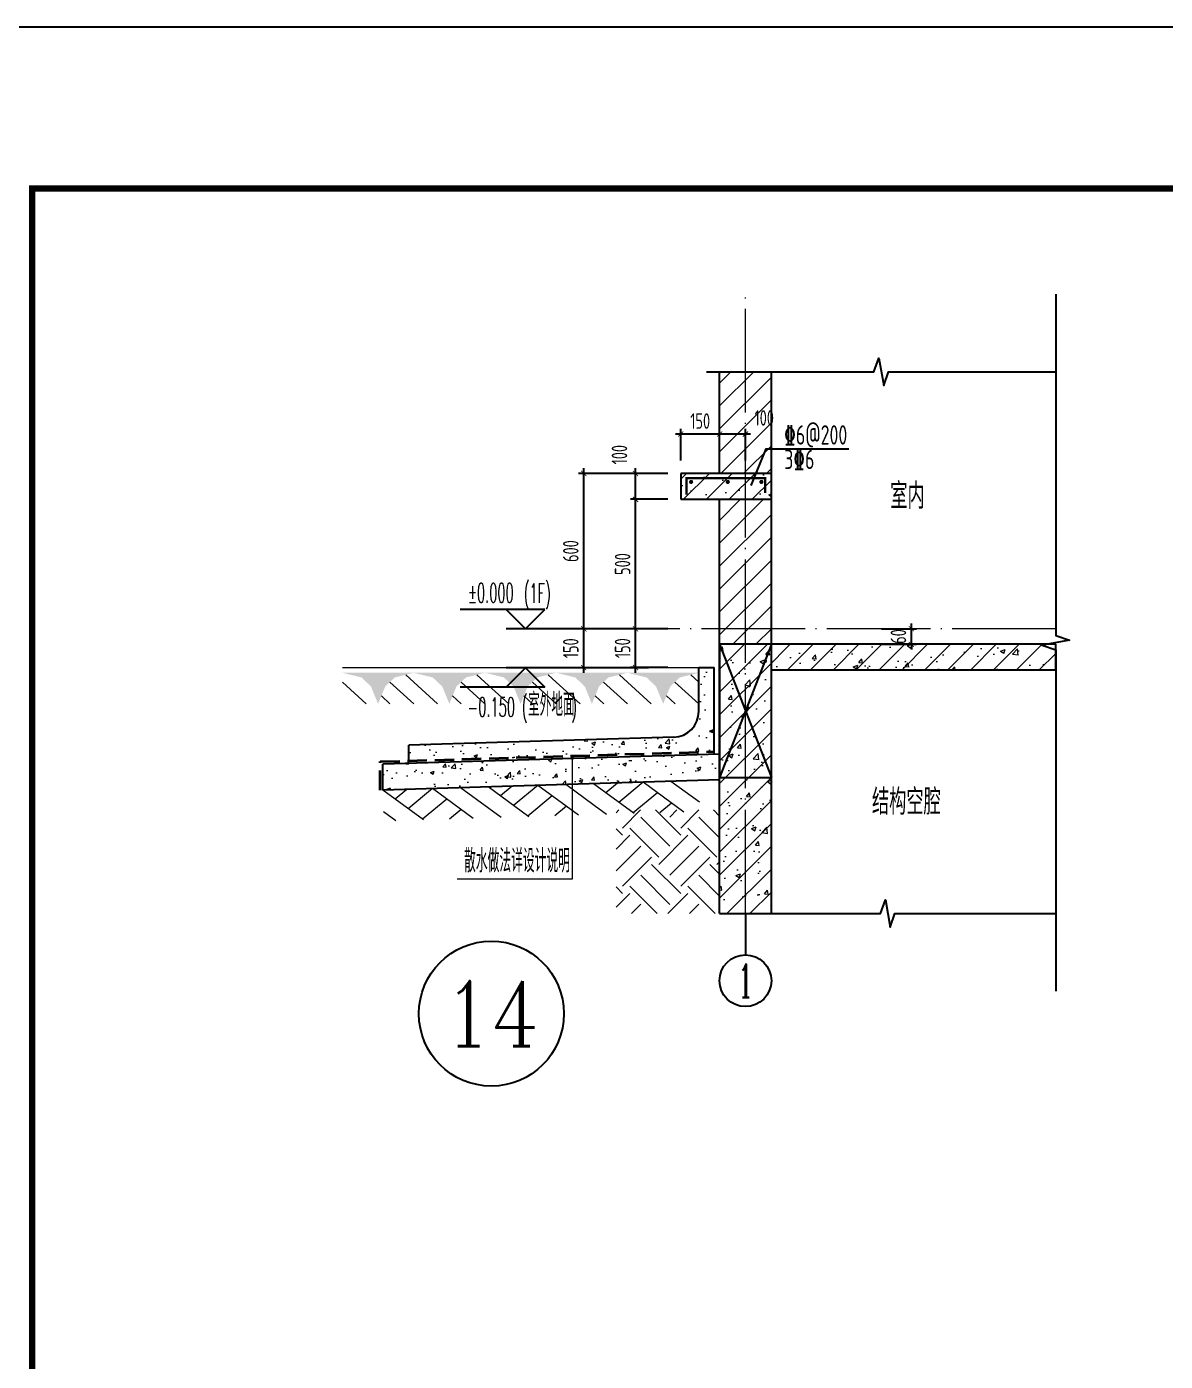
# Model space of a CAD drawing. Extents: x -655480 to 203344, y -294099 to 287156.
# Drawn here: x 163457 to 167855, y 139137 to 144293 of the extents above; entities that cross this region are included whole.
import ezdxf
from ezdxf.enums import TextEntityAlignment as Align

# ---------------------------------------------------------------- set-up
doc = ezdxf.new("R2010")
doc.units = 0
doc.header["$LTSCALE"] = 1000
doc.linetypes.add('DASH', pattern=[0.35, 0.25, -0.1])
doc.linetypes.add('DOTE', pattern=[2.42, 2, -0.2, 0.02, -0.2])
doc.layers.get('0').update_dxf_attribs({"linetype": 'CONTINUOUS'})
doc.layers.get('DEFPOINTS').update_dxf_attribs({"linetype": 'CONTINUOUS'})
for name, color, linetype in [('A-AXIS_TEXT', 7, 'CONTINUOUS'), ('AXIS', 3, 'CONTINUOUS'), ('COLUMN', 4, 'CONTINUOUS'), ('DIM', 2, 'CONTINUOUS'), ('DIM_ELEV', 3, 'CONTINUOUS'), ('DIM_SYMB', 3, 'CONTINUOUS'), ('PUB_TEXT', 2, 'CONTINUOUS'), ('REIN', 6, 'CONTINUOUS'), ('S-大样-砼线', 7, 'CONTINUOUS'), ('S-引出线', 40, 'CONTINUOUS'), ('TEXT', 2, 'CONTINUOUS'), ('WALL', 5, 'CONTINUOUS')]:
    doc.layers.add(name, color=color, linetype=linetype)
for name, color, linetype, lineweight in [('AXIS_TEXT', 7, 'CONTINUOUS', 20), ('DOTE', 19, 'DOTE', 9), ('PUB_HATCH', 8, 'CONTINUOUS', 9), ('图框', 9, 'CONTINUOUS', 18), ('填充', 251, 'CONTINUOUS', 5), ('平面-排水沟', 86, 'CONTINUOUS', 15), ('立面-中轮廓线', 30, 'CONTINUOUS', 35), ('粉刷', 251, 'CONTINUOUS', 9)]:
    doc.layers.add(name, color=color, linetype=linetype, lineweight=lineweight)
doc.layers.add('yichutu', color=7, linetype='CONTINUOUS', true_color=0xffffff)
doc.styles.add('_TCH_AXIS', font='COMPLEX', dxfattribs={"bigfont": 'GBCBIG'})
doc.styles.add('_TCH_DIM', font='SIMPLEX.shx', dxfattribs={"width": 0.7, "bigfont": 'GBCBIG.shx'})
doc.styles.add('COMPLEX', font='COMPLEX')
doc.styles.add('DIM_FONT_T3', font='SIMPLEX', dxfattribs={"width": 0.705882, "bigfont": 'GBCBIG'})
doc.styles.add('TSSD_DIMENSION', font='Tssdeng.shx', dxfattribs={"width": 0.7, "bigfont": 'tssdchn.shx'})
doc.styles.add('TSSD_REIN', font='tssdeng.shx', dxfattribs={"width": 0.7, "height": 300, "bigfont": 'tssdchn.shx'})
doc.styles.add('w', font='tssdeng.shx', dxfattribs={"width": 0.8, "bigfont": 'tssdchn.shx'})
doc.dimstyles.new('TSSD_20_20', dxfattribs={"dimtxt": 60, "dimasz": 20, "dimexe": 20, "dimexo": 50, "dimgap": 20, "dimtad": 1, "dimdec": 0, "dimzin": 0, "dimdsep": 46, "dimtxsty": 'TSSD_DIMENSION', "dimblk": 'ARCHTICK', "dimblk1": 'ARCHTICK', "dimblk2": 'ARCHTICK', "dimcen": 0, "dimdle": 20, "dimclrt": 7, "dimadec": 0, "dimazin": 0, "dimtfac": 1, "dimtdec": 0, "dimtix": 1, "dimtmove": 2, "dimatfit": 3, "dimfxl": 1, "dimtolj": 1, "dimtzin": 0, "dimarcsym": 0})
pattern_1 = [(50, (28072.99, 249033.25), (143.452037, -12.550427), [15, -165]), (355, (28072.99, 249033.25), (-27.750267, 150.438427), [12, -132]), (100.4514, (28084.94, 249032.2), (115.701876, 137.88791), [12.74804, -140.22842]), (46.1842, (28072.99, 249073.25), (213.44821, -33.1038), [22.5, -247.5]), (96.6356, (28090.77, 249070.5), (186.93254, 194.82357), [19.12206, -210.3426]), (351.1842, (28072.99, 249073.25), (186.93239, 194.82372), [18, -198]), (21, (28092.99, 249063.25), (119.38141, -80.52378), [15, -165]), (326, (28092.99, 249063.25), (48.663066, 145.03001), [12, -132]), (71.4514, (28102.93, 249056.54), (168.044526, 64.5061), [12.74804, -140.22842]), (37.5, (28072.986, 249033.25), (2.431971, 66.578771), [0, -130.4, 0, -134, 0, -132.5]), (7.5, (28072.986, 249033.25), (52.613907, 78.882342), [0, -76.4, 0, -127.4, 0, -50.5]), (327.5, (28028.386, 249033.25), (106.764487, -4.510974), [0, -50, 0, -156, 0, -207]), (317.5, (28008.39, 249033.25), (116.637234, 20.020996), [0, -65, 0, -103.6, 0, -147])]
pattern_2 = [(45, (-512502.044, 291772.47), (-44.1941915, 44.1941915), [])]
pattern_3 = [(45, (-512502.044, 291727.59), (-44.194174, 44.194174), []), (50, (-512502.04, 291727.59), (179.315046, -15.688034), [18.75, -206.25]), (355, (-512502.04, 291727.6), (-34.687833, 188.048033), [15, -165]), (100.4514, (-512487.1, 291726.28), (144.627345, 172.359886), [15.935047, -175.28553]), (46.1842, (-512502.04, 291777.6), (266.81026, -41.379754), [28.125, -309.375]), (96.6356, (-512479.8, 291774.14), (233.66568, 243.52947), [23.90257, -262.92825]), (351.1842, (-512502.04, 291777.6), (233.66549, 243.52965), [22.5, -247.5]), (21, (-512477.04, 291765.09), (149.226763, -100.654723), [18.75, -206.25]), (326, (-512477.04, 291765.1), (60.828833, 181.28751), [15, -165]), (71.4514, (-512464.6, 291756.7), (210.055657, 80.632624), [15.935047, -175.28553]), (37.5, (-512502.044, 291727.59), (3.039964, 83.2234635), [0, -163, 0, -167.5, 0, -165.625]), (7.5, (-512502.04, 291727.59), (65.767384, 98.602928), [0, -95.5, 0, -159.25, 0, -63.125]), (327.5, (-512557.794, 291727.59), (133.455609, -5.638718), [0, -62.5, 0, -195, 0, -258.75]), (317.5, (-512582.79, 291727.59), (145.796542, 25.026246), [0, -81.25, 0, -129.5, 0, -183.75])]

# ---------------------------------------------------------------- blocks, each defined once
blk = doc.blocks.new('GFDDDDRG')
at = {"layer": '图框'}
blk.add_lwpolyline([(923310, -107437), (923310, -159999), (893610, -159999), (893610, -107437)], close=True, dxfattribs=at)
blk.add_lwpolyline([(923310, -107437), (923310, -159999), (893610, -159999), (893610, -107437)], close=True, dxfattribs=at)
at = {"layer": '图框', "const_width": 50}
blk.add_lwpolyline([(894110, -159499), (922810, -159499), (922810, -108687), (894110, -108687)], close=True, dxfattribs=at)
blk = doc.blocks.new('yct-1051-594-26275-14850-25-1002.0')
at = {"layer": 'yichutu', "color": 7, "true_color": 0xffffff}
blk.add_lwpolyline([(0, 0), (0, 14850), (26275, 14850), (26275, 0)], close=True, dxfattribs=at)
blk = doc.blocks.new('$LINEPAT$素土夯实')
at = {"color": 0}
for p, q in [((0, -210), (210, 0)), ((120, -300), (420, 0)), ((420, 0), (608, -188)), ((495, -300), (795, 0)), ((615, 0), (705, -90)), ((315, -105), (502, -293)), ((210, -210), (300, -300)), ((705, -300), (795, -210))]:
    blk.add_line(p, q, dxfattribs=at)
blk = doc.blocks.new('$LinePat$自然土壤')
at = {"color": 0}
for p, q in [((0, -90), (71, -19)), ((0, -300), (211, -89)), ((420, -300), (630, -90)), ((210, -300), (286, -224))]:
    blk.add_line(p, q, dxfattribs=at)
for points in [[(0, 0), (630, 0), (168, -45), (462, -45)], [(168, -45), (462, -45), (252, -132), (378, -132)], [(252, -132), (378, -132), (315, -300)]]:
    blk.add_solid(points, dxfattribs=at)
blk = doc.blocks.new('sanshui')
at = {"layer": '粉刷'}
h = blk.add_hatch(dxfattribs=at)
h.set_pattern_fill('混凝土', color=256, scale=20)
h.set_pattern_definition(pattern_1)
edge = h.paths.add_edge_path()
edge.add_line((346317.8, 427329.6), (346257.8, 427329.6))
edge.add_line((346257.8, 427329.6), (346257.8, 427160.3))
edge.add_arc((346157.8, 427160.3), 100, 271.7184, 360, ccw=False)
edge.add_line((346160.8, 427060.3), (345137.8, 427029.6))
edge.add_line((345137.8, 427029.6), (345137.8, 426969.6))
edge.add_line((345137.8, 426969.6), (346317.8, 427005))
edge.add_line((346317.8, 427005), (346317.8, 427329.6))
h = blk.add_hatch(dxfattribs=at)
h.set_pattern_fill('混凝土', color=256, scale=20)
h.set_pattern_definition(pattern_1)
h.paths.add_polyline_path([(346337.8, 426895.6), (346337.8, 426995.6), (345037.8, 426956.6), (345037.8, 426856.6)])
at = {"layer": 'COLUMN'}
for p, q in [((346257.8, 427329.6), (346317.8, 427329.6)), ((346257.8, 427160.3), (346257.8, 427329.6)), ((346317.8, 426995), (346317.8, 427329.6)), ((346160.8, 427060.3), (345137.8, 427029.6)), ((345137.8, 426959.6), (345137.8, 427029.6)), ((346338.1, 426995.6), (345037.8, 426956.6)), ((345037.8, 426856.6), (345037.8, 426956.6)), ((346338.1, 426895.6), (345037.8, 426856.6))]:
    blk.add_line(p, q, dxfattribs=at)
blk.add_arc((346157.8, 427160.3), 100, 271.7184, 0, dxfattribs=at)
at = {"layer": '立面-中轮廓线', "linetype": 'DASH', "ltscale": 0.3}
blk.add_lwpolyline([(345027.8, 426856.6), (345027.8, 426966.3), (346317.8, 427005)], dxfattribs=at)
at = {"layer": '粉刷'}
blk.add_line((344881.5, 427329.6), (346257.8, 427329.6), dxfattribs=at)
at = {"layer": '粉刷', "yscale": 0.4, "zscale": 0.4}
for name, p, xscale, rotation in [('$LinePat$自然土壤', (345156.8, 427309.6), -0.4369306507241237, 359.9999999999903), ('$LinePat$自然土壤', (345432, 427309.6), -0.4369306507241237, 359.9999999999903), ('$LinePat$自然土壤', (345707.3, 427309.6), -0.4369306507241237, 359.9999999999903), ('$LinePat$自然土壤', (345982.6, 427309.6), -0.4369306507241237, 359.9999999999903), ('$LinePat$自然土壤', (346257.8, 427309.6), -0.4369306507241237, 359.9999999999903), ('$LINEPAT$素土夯实', (345444.5, 426868.8), -0.5117605352322558, 1.718358001643932), ('$LINEPAT$素土夯实', (345851.2, 426881), -0.5117605352322558, 1.718358001643932), ('$LINEPAT$素土夯实', (346257.8, 426893.2), -0.5117605352322558, 1.718358001643932)]:
    blk.add_blockref(name, p, dxfattribs=dict(at, xscale=xscale, rotation=rotation))
blk = doc.blocks.new('_ArchTick')
at = {"color": 0, "linetype": 'ByBlock', "const_width": 0.15}
blk.add_lwpolyline([(-0.5, -0.5), (0.5, 0.5)], dxfattribs=at)
blk = doc.blocks.new('*D3474')
at = {"layer": 'DEFPOINTS', "color": 0, "transparency": 16777216}
for p in [(166708.3, 141967), (166874.2, 141967), (166708.3, 141907)]:
    blk.add_point(p, dxfattribs=at)
at = {"layer": 'DIM', "color": 0, "lineweight": -2, "transparency": 16777216}
for p, q in [((166874.2, 141967), (166874.2, 141987)), ((166758.3, 141967), (166894.2, 141967)), ((166874.2, 141907), (166874.2, 141967)), ((166758.3, 141907), (166894.2, 141907)), ((166874.2, 141907), (166874.2, 141887))]:
    blk.add_line(p, q, dxfattribs=at)
at = {"layer": 'DIM', "color": 0, "lineweight": -2, "transparency": 16777216, "xscale": 20, "yscale": 20, "zscale": 20}
for p, rotation in [((166874.2, 141967), 270), ((166874.2, 141907), 90)]:
    blk.add_blockref('_ArchTick', p, dxfattribs=dict(at, rotation=rotation))
at = {"layer": 'DIM', "color": 7, "transparency": 16777216, "insert": (166824.2, 141937), "char_height": 60, "attachment_point": 5, "rotation": 90, "style": 'TSSD_DIMENSION'}
blk.add_mtext('\\A1;60', dxfattribs=at)
blk = doc.blocks.new('*D3586')
at = {"layer": 'DEFPOINTS', "color": 0, "transparency": 16777216}
for p in [(166133.5, 142719.3), (165983.5, 142567), (166133.5, 142567)]:
    blk.add_point(p, dxfattribs=at)
at = {"layer": 'DIM', "color": 0, "lineweight": -2, "transparency": 16777216}
for p, q in [((165963.5, 142719.3), (166153.5, 142719.3)), ((165983.5, 142617), (165983.5, 142739.3)), ((166133.5, 142617), (166133.5, 142739.3))]:
    blk.add_line(p, q, dxfattribs=at)
at = {"layer": 'DIM', "color": 0, "lineweight": -2, "transparency": 16777216, "xscale": 20, "yscale": 20, "zscale": 20, "rotation": 180}
blk.add_blockref('_ArchTick', (165983.5, 142719.3), dxfattribs=at)
at = {"layer": 'DIM', "color": 0, "lineweight": -2, "transparency": 16777216, "xscale": 20, "yscale": 20, "zscale": 20}
blk.add_blockref('_ArchTick', (166133.5, 142719.3), dxfattribs=at)
at = {"layer": 'DIM', "color": 7, "transparency": 16777216, "insert": (166058.5, 142769.3), "char_height": 60, "attachment_point": 5, "style": 'TSSD_DIMENSION'}
blk.add_mtext('\\A1;150', dxfattribs=at)
blk = doc.blocks.new('*D3587')
at = {"layer": 'DEFPOINTS', "color": 0, "transparency": 16777216}
for p in [(166233.5, 142719.3), (166133.5, 142567), (166233.5, 142567)]:
    blk.add_point(p, dxfattribs=at)
at = {"layer": 'DIM', "color": 0, "lineweight": -2, "transparency": 16777216}
for p, q in [((166113.5, 142719.3), (166253.5, 142719.3)), ((166133.5, 142617), (166133.5, 142739.3)), ((166233.5, 142617), (166233.5, 142739.3))]:
    blk.add_line(p, q, dxfattribs=at)
at = {"layer": 'DIM', "color": 0, "lineweight": -2, "transparency": 16777216, "xscale": 20, "yscale": 20, "zscale": 20, "rotation": 180}
blk.add_blockref('_ArchTick', (166133.5, 142719.3), dxfattribs=at)
at = {"layer": 'DIM', "color": 0, "lineweight": -2, "transparency": 16777216, "xscale": 20, "yscale": 20, "zscale": 20}
blk.add_blockref('_ArchTick', (166233.5, 142719.3), dxfattribs=at)
at = {"layer": 'DIM', "color": 7, "transparency": 16777216, "insert": (166305.9, 142781.5), "char_height": 60, "attachment_point": 5, "style": 'TSSD_DIMENSION'}
blk.add_mtext('\\A1;100', dxfattribs=at)
blk = doc.blocks.new('*D3588')
at = {"layer": 'DEFPOINTS', "color": 0, "transparency": 16777216}
for p in [(165808.8, 142567), (165983.5, 142567), (165983.5, 142467)]:
    blk.add_point(p, dxfattribs=at)
at = {"layer": 'DIM', "color": 0, "lineweight": -2, "transparency": 16777216}
for p, q in [((165933.5, 142567), (165788.8, 142567)), ((165808.8, 142447), (165808.8, 142587)), ((165933.5, 142467), (165788.8, 142467))]:
    blk.add_line(p, q, dxfattribs=at)
at = {"layer": 'DIM', "color": 0, "lineweight": -2, "transparency": 16777216, "xscale": 20, "yscale": 20, "zscale": 20}
for p, rotation in [((165808.8, 142567), 90), ((165808.8, 142467), 270)]:
    blk.add_blockref('_ArchTick', p, dxfattribs=dict(at, rotation=rotation))
at = {"layer": 'DIM', "color": 7, "transparency": 16777216, "insert": (165746.7, 142639.4), "char_height": 60, "attachment_point": 5, "rotation": 90, "style": 'TSSD_DIMENSION'}
blk.add_mtext('\\A1;100', dxfattribs=at)
blk = doc.blocks.new('*D3589')
at = {"layer": 'DEFPOINTS', "color": 0, "transparency": 16777216}
for p in [(165808.8, 142467), (165983.5, 142467), (165983.5, 141967)]:
    blk.add_point(p, dxfattribs=at)
at = {"layer": 'DIM', "color": 0, "lineweight": -2, "transparency": 16777216}
for p, q in [((165933.5, 142467), (165788.8, 142467)), ((165808.8, 141947), (165808.8, 142487)), ((165933.5, 141967), (165788.8, 141967))]:
    blk.add_line(p, q, dxfattribs=at)
at = {"layer": 'DIM', "color": 0, "lineweight": -2, "transparency": 16777216, "xscale": 20, "yscale": 20, "zscale": 20}
for p, rotation in [((165808.8, 142467), 90), ((165808.8, 141967), 270)]:
    blk.add_blockref('_ArchTick', p, dxfattribs=dict(at, rotation=rotation))
at = {"layer": 'DIM', "color": 7, "transparency": 16777216, "insert": (165758.8, 142217), "char_height": 60, "attachment_point": 5, "rotation": 90, "style": 'TSSD_DIMENSION'}
blk.add_mtext('\\A1;500', dxfattribs=at)
blk = doc.blocks.new('*D3590')
at = {"layer": 'DEFPOINTS', "color": 0, "transparency": 16777216}
for p in [(165808.8, 141967), (165983.5, 141967), (165983.5, 141817)]:
    blk.add_point(p, dxfattribs=at)
at = {"layer": 'DIM', "color": 0, "lineweight": -2, "transparency": 16777216}
for p, q in [((165808.8, 141797), (165808.8, 141987)), ((165933.5, 141967), (165788.8, 141967)), ((165933.5, 141817), (165788.8, 141817))]:
    blk.add_line(p, q, dxfattribs=at)
at = {"layer": 'DIM', "color": 0, "lineweight": -2, "transparency": 16777216, "xscale": 20, "yscale": 20, "zscale": 20}
for p, rotation in [((165808.8, 141967), 90), ((165808.8, 141817), 270)]:
    blk.add_blockref('_ArchTick', p, dxfattribs=dict(at, rotation=rotation))
at = {"layer": 'DIM', "color": 7, "transparency": 16777216, "insert": (165758.8, 141892), "char_height": 60, "attachment_point": 5, "rotation": 90, "style": 'TSSD_DIMENSION'}
blk.add_mtext('\\A1;150', dxfattribs=at)
blk = doc.blocks.new('*D3608')
at = {"layer": 'DEFPOINTS', "color": 0, "transparency": 16777216}
for p in [(165608.8, 141967), (165908.8, 141967), (165908.8, 141816.5)]:
    blk.add_point(p, dxfattribs=at)
at = {"layer": 'DIM', "color": 0, "lineweight": -2, "transparency": 16777216}
for p, q in [((165608.8, 141796.5), (165608.8, 141987)), ((165858.8, 141967), (165588.8, 141967)), ((165858.8, 141816.5), (165588.8, 141816.5))]:
    blk.add_line(p, q, dxfattribs=at)
at = {"layer": 'DIM', "color": 0, "lineweight": -2, "transparency": 16777216, "xscale": 20, "yscale": 20, "zscale": 20}
for p, rotation in [((165608.8, 141967), 90), ((165608.8, 141816.5), 270)]:
    blk.add_blockref('_ArchTick', p, dxfattribs=dict(at, rotation=rotation))
at = {"layer": 'DIM', "color": 7, "transparency": 16777216, "insert": (165558.8, 141891.7), "char_height": 60, "attachment_point": 5, "rotation": 90, "style": 'TSSD_DIMENSION'}
blk.add_mtext('\\A1;150', dxfattribs=at)
blk = doc.blocks.new('*D3609')
at = {"layer": 'DEFPOINTS', "color": 0, "transparency": 16777216}
for p in [(165608.8, 142567), (165908.8, 142567), (165908.8, 141967)]:
    blk.add_point(p, dxfattribs=at)
at = {"layer": 'DIM', "color": 0, "lineweight": -2, "transparency": 16777216}
for p, q in [((165858.8, 142567), (165588.8, 142567)), ((165608.8, 141947), (165608.8, 142587)), ((165858.8, 141967), (165588.8, 141967))]:
    blk.add_line(p, q, dxfattribs=at)
at = {"layer": 'DIM', "color": 0, "lineweight": -2, "transparency": 16777216, "xscale": 20, "yscale": 20, "zscale": 20}
for p, rotation in [((165608.8, 142567), 90), ((165608.8, 141967), 270)]:
    blk.add_blockref('_ArchTick', p, dxfattribs=dict(at, rotation=rotation))
at = {"layer": 'DIM', "color": 7, "transparency": 16777216, "insert": (165558.8, 142267), "char_height": 60, "attachment_point": 5, "rotation": 90, "style": 'TSSD_DIMENSION'}
blk.add_mtext('\\A1;600', dxfattribs=at)
blk = doc.blocks.new('_AXISO')
blk.add_circle((0, 0), 0.5)
at = {"layer": 'A-AXIS_TEXT', "style": 'COMPLEX', "width": 1.041667}
blk.add_attdef('A', text='', height=0.56, dxfattribs=at).set_placement((-0.25, -0.28), (0.25, -0.28), align=Align.FIT)
blk = doc.blocks.new('20210809.04121594')
at = {"layer": 'REIN', "const_width": 9}
blk.add_lwpolyline([(87154.5, 67699.5), (87154.5, 67763.3), (87458.5, 67763.3), (87458.5, 67705.3)], dxfattribs=at)
at = {"layer": 'REIN', "const_width": 8}
for points in [[(87168, 67748.2, 1), (87176, 67748.2, 1)], [(87309.6, 67748.2, 1), (87317.6, 67748.2, 1)], [(87439.5, 67748.2, 1), (87447.5, 67748.2, 1)]]:
    blk.add_lwpolyline(points, format="xyb", close=True, dxfattribs=at)
at = {"layer": 'S-大样-砼线'}
for p, q in [((87281.9, 67120.9), (87481.9, 66605.9)), ((87481.9, 67120.9), (87281.9, 66605.9))]:
    blk.add_line(p, q, dxfattribs=at)
blk.add_lwpolyline([(87481.9, 67120.9), (87281.9, 67120.9), (87281.9, 66605.9), (87481.9, 66605.9)], close=True, dxfattribs=at)
at = {"layer": 'S-引出线'}
blk.add_lwpolyline([(87404, 67733.9), (87462.1, 67875.5), (87780.5, 67875.5)], dxfattribs=at)
at = {"layer": 'TEXT', "style": 'w', "width": 0.7}
for s, p in [('%%1326@200', (87531.6, 67892.2)), ('3%%1326', (87531.6, 67797.9))]:
    blk.add_text(s, height=75, rotation=0, dxfattribs=at).set_placement(p)

msp = doc.modelspace()

# ---------------------------------------------------------------- hatches: boundary and pattern name
at = {"layer": 'PUB_HATCH'}
h = msp.add_hatch(dxfattribs=at)
h.set_pattern_fill('普通砖', color=256, scale=25, style=0)
h.set_pattern_definition(pattern_2)
h.paths.add_polyline_path([(166333.46, 142566.97), (166333.46, 142959.76), (166133.46, 142959.76), (166133.46, 142566.97)])
h = msp.add_hatch(dxfattribs=at)
h.set_pattern_fill('钢筋混凝土', color=256, scale=25, style=0)
h.set_pattern_definition(pattern_3)
h.paths.add_polyline_path([(166333.46, 142466.97), (166333.46, 142566.97), (165983.46, 142566.97), (165983.46, 142466.97)])
h = msp.add_hatch(dxfattribs=at)
h.set_pattern_fill('普通砖', color=256, scale=25, style=0)
h.set_pattern_definition(pattern_2)
h.paths.add_polyline_path([(166133.46, 141906.97), (166333.46, 141906.97), (166333.46, 142466.97), (166133.46, 142466.97)])
h = msp.add_hatch(dxfattribs=at)
h.set_pattern_fill('钢筋混凝土', color=256, scale=25, style=0)
h.set_pattern_definition(pattern_3)
h.paths.add_polyline_path([(166333.43, 140866.96), (166333.46, 141806.97), (166133.46, 141906.97), (166133.43, 140866.97)])
h = msp.add_hatch(dxfattribs=at)
h.set_pattern_fill('钢筋混凝土', color=256, scale=25, style=0)
h.set_pattern_definition(pattern_3)
h.paths.add_polyline_path([(167431.98, 141906.97), (166133.46, 141906.97), (166333.46, 141806.97), (167431.98, 141806.97)])
at = {"layer": '填充'}
h = msp.add_hatch(dxfattribs=at)
h.set_pattern_fill('EARTH', color=250, scale=50, angle=45, style=0)
h.set_pattern_definition([(45, (-949364.81, -314326.4), (0, 224.506403), [158.75, -158.75]), (45, (-949406.91, -314284.31), (0, 224.506403), [158.75, -158.75]), (45, (-949449, -314242.21), (0, 224.506403), [158.75, -158.75]), (135, (-949449, -314214.15), (-224.506403, 0), [158.75, -158.75]), (135, (-949406.91, -314172.06), (-224.506403, 0), [158.75, -158.75]), (135, (-949364.81, -314129.96), (-224.506403, 0), [158.75, -158.75])])
h.paths.add_polyline_path([(166133.46, 141266.97), (165733.46, 141266.97), (165733.46, 140866.97), (166133.46, 140866.97)])

# ---------------------------------------------------------------- linework, layer by layer
at = {"layer": 'AXIS'}
msp.add_line((166233.35, 140866.97), (166233.35, 140707.57), dxfattribs=at)
at = {"layer": 'AXIS', "color": 6}
msp.add_circle((165252.1, 140480.39), 280, dxfattribs=at)
at = {"layer": 'DIM_ELEV'}
for p, q in [((165458.85, 142041.97), (165130.85, 142041.97)), ((165383.85, 141966.97), (165308.85, 142041.97)), ((165383.85, 141966.97), (165458.85, 142041.97)), ((165808.85, 141966.97), (165308.85, 141966.97)), ((165383.85, 141816.5), (165308.85, 141741.5)), ((165808.85, 141816.5), (165308.85, 141816.5)), ((165383.85, 141816.5), (165458.85, 141741.5)), ((165458.85, 141741.5), (165130.85, 141741.5))]:
    msp.add_line(p, q, dxfattribs=at)
at = {"layer": 'DIM_SYMB'}
for points in [[(167431.98, 143259.76), (167431.98, 141941.49), (167484.48, 141922.38), (167379.48, 141903.86), (167431.98, 141885.24), (167431.98, 140566.97)], [(166083.46, 142959.76), (166729.6, 142959.76), (166748.71, 143012.26), (166767.22, 142907.26), (166785.85, 142959.76), (167431.98, 142959.76)], [(166133.46, 140866.97), (166754.6, 140866.97), (166773.71, 140919.47), (166792.22, 140814.47), (166810.85, 140866.97), (167431.98, 140866.97)]]:
    msp.add_lwpolyline(points, dxfattribs=at)
at = {"layer": 'DOTE', "color": 1, "linetype": 'DOTE', "ltscale": 0.2}
for p, q in [((166233.35, 140866.97), (166233.46, 143259.76)), ((167431.98, 141966.97), (165908.85, 141966.97))]:
    msp.add_line(p, q, dxfattribs=at)
at = {"layer": 'WALL'}
for p, q in [((166133.46, 142566.97), (166133.46, 142959.76)), ((166133.46, 142959.76), (166333.46, 142959.76)), ((166333.46, 142566.97), (166333.46, 142959.76)), ((166333.46, 142566.97), (165983.46, 142566.97)), ((165983.46, 142566.97), (165983.46, 142466.97)), ((166333.46, 142466.97), (166333.46, 142566.97)), ((165983.46, 142466.97), (166333.46, 142466.97)), ((166133.46, 141906.97), (166133.46, 142466.97)), ((166333.46, 141906.97), (166333.46, 142466.97)), ((166133.43, 140866.97), (166133.46, 141906.97)), ((167431.98, 141906.97), (166133.46, 141906.97)), ((167431.98, 141806.97), (167431.98, 141906.97)), ((166333.43, 140866.96), (166333.46, 141806.97)), ((167431.98, 141806.97), (166333.46, 141806.97)), ((166133.43, 140866.97), (166333.43, 140866.96))]:
    msp.add_line(p, q, dxfattribs=at)
at = {"layer": '平面-排水沟'}
for p, q in [((165564.44, 141467.38), (165564.44, 140999.53)), ((165564.44, 140999.53), (165120.31, 140999.53))]:
    msp.add_line(p, q, dxfattribs=at)
at = {"layer": '平面-排水沟', "const_width": 6.67}
msp.add_lwpolyline([(165564.44, 141470.71, 1), (165564.44, 141464.04, 1)], format="xyb", close=True, dxfattribs=at)

# ---------------------------------------------------------------- block references
at = {"xscale": 0.5, "yscale": 0.5, "zscale": 0.5}
msp.add_blockref('GFDDDDRG', (-283576.43, 198011.07), dxfattribs=at)
msp.add_blockref('sanshui', (-180204.67, -285512.66))
at = {"layer": 'AXIS'}
ref = msp.add_blockref('_AXISO', (166233.35, 140607.57), dxfattribs=dict(at, xscale=200, yscale=200, zscale=200))
ref.add_attrib('A', '1', dxfattribs={"layer": 'AXIS_TEXT', "height": 128.68, "style": '_TCH_AXIS'}).set_placement((166205.77, 140543.23), (166260.92, 140543.23), align=Align.FIT)
at = {"layer": 'REIN'}
msp.add_blockref('20210809.04121594', (78851.57, 74786.01), dxfattribs=at)
at = {"layer": 'yichutu', "rotation": 270}
msp.add_blockref('yct-1051-594-26275-14850-25-1002.0', (163228.46, 144292.59), dxfattribs=at)

# ---------------------------------------------------------------- texts
at = {"layer": 'AXIS_TEXT', "color": 6, "style": '_TCH_AXIS'}
msp.add_text('14', height=251.26, dxfattribs=at).set_placement((165066.64, 140354.76), (165437.55, 140354.76), align=Align.FIT)
at = {"layer": 'PUB_TEXT'}
for s, height, style, width, p in [('室内', 100, 'TSSD_REIN', 0.7, (166792.68, 142430.35)), ('%%P0.000', 74.375, '_TCH_DIM', 0.494118, (165161.85, 142068.22)), ('(1F)', 74.375, '_TCH_DIM', 0.494118, (165377.22, 142066.99)), ('(', 74.38, '_TCH_DIM', 0.494118, (165369.17, 141628.97)), ('室外地面', 89.362, '_TCH_DIM', 0.7, (165393.67, 141628.97)), (')', 74.38, '_TCH_DIM', 0.494118, (165560.48, 141628.97)), ('-0.150', 74.375, '_TCH_DIM', 0.494118, (165160.45, 141627.75)), ('结构空腔', 100, 'TSSD_REIN', 0.7, (166721.89, 141248.38)), ('散水做法详设计说明', 89.362, 'DIM_FONT_T3', 0.705882, (165146.56, 141025.78))]:
    msp.add_text(s, height=height, dxfattribs=dict(at, style=style, width=width)).set_placement(p)

# ---------------------------------------------------------------- dimensions: what is measured, and where the dimension line sits
at = {"layer": 'DIM'}
for p1, p2, distance, picture, middle in [((165983.46, 142566.99), (166133.46, 142566.99), 152.32, '*D3586', (166058.46, 142769.32)), ((165908.85, 141966.97), (165908.85, 142566.97), 300, '*D3609', (165558.85, 142266.97)), ((165983.46, 141966.97), (165983.46, 142466.97), 174.61, '*D3589', (165758.85, 142216.97)), ((165908.85, 141816.5), (165908.85, 141966.97), 300, '*D3608', (165558.85, 141891.73)), ((165983.46, 141816.97), (165983.46, 141966.97), 174.61, '*D3590', (165758.85, 141891.97)), ((166708.26, 141906.97), (166708.26, 141966.97), -165.96, '*D3474', (166824.22, 141936.97))]:
    dim = msp.add_aligned_dim(p1=p1, p2=p2, distance=distance, dimstyle='TSSD_20_20', dxfattribs=at)
    dim.commit()
    dim.dimension.update_dxf_attribs({"geometry": picture, "text_midpoint": middle})
for base, p1, p2, angle, picture, middle in [((166233.46, 142719.32), (166133.46, 142566.99), (166233.46, 142566.99), 360, '*D3587', (166305.88, 142781.51)), ((165808.85, 142566.97), (165983.46, 142466.97), (165983.46, 142566.97), 90, '*D3588', (165746.66, 142639.39))]:
    dim = msp.add_linear_dim(base=base, p1=p1, p2=p2, angle=angle, dimstyle='TSSD_20_20', dxfattribs=at)
    dim.commit()
    dim.dimension.update_dxf_attribs({"geometry": picture, "text_midpoint": middle, "dimtype": 161})

doc.saveas('drawing.dxf')
